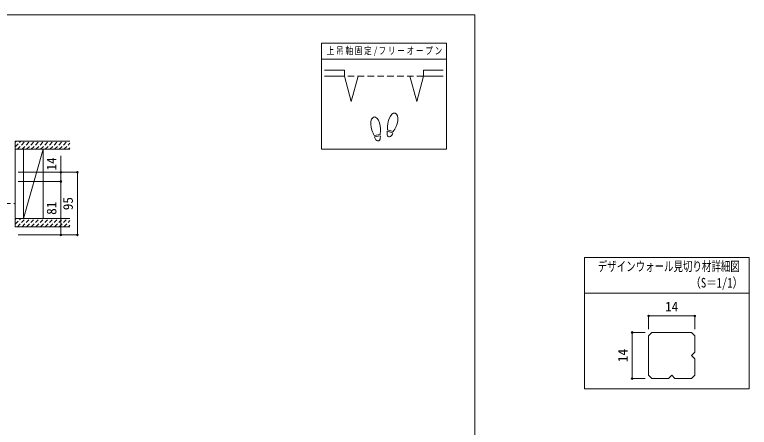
# Model space of a CAD drawing. Units: millimetres on the paper, with parts at other scales. Extents: x -197 to 281, y -138 to 137.
# Drawn here: x 58.2 to 281.1, y 11.8 to 137 of the extents above; entities that cross this region are included whole.
import ezdxf
from ezdxf.enums import TextEntityAlignment as Align

# ---------------------------------------------------------------- set-up
doc = ezdxf.new("R2010")
doc.units = ezdxf.units.MM
doc.header["$PDMODE"] = 32
doc.header["$PDSIZE"] = 0.5
for name, pattern in [('CHAIN1', [8, 5, -1, 1, -1]), ('DASHED1', [1.8, 1.2, -0.6]), ('DASHED2', [3, 2, -1])]:
    doc.linetypes.add(name, pattern=pattern)
for name, color, linetype, lineweight in [('0-0_補助線', 7, 'Continuous', 9), ('0-1_通り芯', 4, 'CHAIN1', 9), ('0-3_仕上げ', 2, 'Continuous', 9), ('0-8_戸当り', 3, 'Continuous', 9), ('0-A_文字', 3, 'Continuous', 9), ('0-B_寸法', 7, 'Continuous', 9), ('0-C_ハッチ', 4, 'DASHED1', 9), ('F-0_補助線', 7, 'Continuous', 9), ('F-4_枠', 3, 'Continuous', 9), ('F-B_寸法', 4, 'Continuous', 9)]:
    doc.layers.add(name, color=color, linetype=linetype, lineweight=lineweight)
doc.styles.add('ＭＳ ゴシック', font='')
doc.styles.get('ＭＳ ゴシック').set_extended_font_data('MS Gothic')

msp = doc.modelspace()

# ---------------------------------------------------------------- linework, layer by layer
at = {"layer": '0-0_補助線', "color": 3}
for p, q in [((231.117, 63.308), (281.117, 63.308)), ((231.117, 63.308), (231.117, 23.442)), ((231.117, 52.508), (281.117, 52.508)), ((281.117, 23.442), (231.117, 23.442))]:
    msp.add_line(p, q, dxfattribs=at)
at = {"layer": '0-1_通り芯'}
msp.add_line((-172.068, 79.65), (58.399, 79.65), dxfattribs=at)
at = {"layer": '0-3_仕上げ'}
for p, q in [((58.399, 96.15), (74.997, 96.15)), ((60.899, 75.15), (60.899, 96.15)), ((66.899, 75.15), (66.899, 96.15)), ((58.399, 75.15), (74.997, 75.15)), ((58.399, 72.65), (74.997, 72.65))]:
    msp.add_line(p, q, dxfattribs=at)
at = {"layer": '0-3_仕上げ', "color": 7}
msp.add_line((66.899, 96.15), (60.899, 75.15), dxfattribs=at)
at = {"layer": '0-3_仕上げ'}
msp.add_lwpolyline([(58.399, 72.65), (58.399, 98.65), (74.997, 98.65)], dxfattribs=at)
at = {"layer": '0-8_戸当り', "color": 2}
for p, q in [((158.266, 120.15), (152.266, 120.15)), ((158.266, 118.35), (152.266, 118.35)), ((158.266, 120.15), (158.266, 118.35)), ((160.337, 110.623), (158.266, 118.35)), ((160.337, 110.623), (162.408, 118.35)), ((178.125, 118.35), (180.196, 110.623)), ((182.266, 118.35), (180.196, 110.623)), ((182.266, 120.15), (182.266, 118.35)), ((182.266, 120.15), (188.266, 120.15)), ((182.266, 118.35), (188.266, 118.35))]:
    msp.add_line(p, q, dxfattribs=at)
at = {"layer": '0-8_戸当り', "color": 7, "linetype": 'DASHED2'}
msp.add_line((182.266, 118.35), (158.266, 118.35), dxfattribs=at)
at = {"layer": '0-8_戸当り'}
for p, q in [((169.071, 100.676), (167.342, 100.371)), ((172.965, 101.141), (171.269, 101.596)), ((173.074, 101.547), (171.378, 102.001)), ((169.144, 100.262), (167.415, 99.957))]:
    msp.add_line(p, q, dxfattribs=at)
for centre, major_axis, ratio, start_param, end_param in [((172.923, 104.376), (0.729, 2.72), 0.5, 4.3405914, 8.2257792), ((167.739, 103.175), (-0.489, 2.773), 0.5, 4.3405914, 8.2257792), ((172.902, 104.298), (0.883, 3.296), 0.4, 1.8506333, 2.4428768), ((172.902, 104.298), (0.883, 3.296), 0.4, 3.8403085, 4.432552), ((167.753, 103.096), (-0.593, 3.361), 0.4, 1.8506333, 2.4428768), ((167.753, 103.096), (-0.593, 3.361), 0.4, 3.8403085, 4.432552), ((172.117, 101.368), (0.379, 1.413), 0.6, 1.5707963, 4.712389), ((168.28, 100.11), (-0.254, 1.441), 0.6, 1.5707963, 4.712389)]:
    msp.add_ellipse(centre, major_axis=major_axis, ratio=ratio, start_param=start_param, end_param=end_param, dxfattribs=at)
at = {"layer": '0-A_文字'}
for p, q in [((151.266, 128.333), (151.266, 96.133)), ((189.266, 128.333), (151.266, 128.333)), ((189.266, 123.533), (151.266, 123.533)), ((281.117, 23.442), (281.117, 63.308))]:
    msp.add_line(p, q, dxfattribs=at)
msp.add_lwpolyline([(189.266, 128.333), (189.266, 96.133), (151.266, 96.133)], dxfattribs=at)
at = {"layer": '0-B_寸法', "color": 4}
for p, q in [((72.242, 94.111), (72.242, 86.35)), ((72.242, 89.15), (59.238, 89.15)), ((77.242, 89.15), (72.242, 89.15)), ((77.242, 89.15), (77.242, 70.15)), ((72.242, 86.35), (59.238, 86.35)), ((72.242, 86.35), (72.242, 70.15)), ((72.242, 70.15), (59.238, 70.15)), ((77.242, 70.15), (72.242, 70.15))]:
    msp.add_line(p, q, dxfattribs=at)
at = {"layer": '0-B_寸法'}
for p in [(72.242, 89.15), (77.242, 89.15), (72.242, 86.35), (72.242, 70.15), (77.242, 70.15)]:
    msp.add_point(p, dxfattribs=at)
at = {"layer": '0-C_ハッチ'}
for p, q in [((58.399, 96.935), (60.113, 98.65)), ((58.399, 98.35), (58.699, 98.65)), ((59.027, 96.15), (61.527, 98.65)), ((60.442, 96.15), (62.942, 98.65)), ((61.856, 96.15), (64.356, 98.65)), ((63.27, 96.15), (65.77, 98.65)), ((64.684, 96.15), (67.184, 98.65)), ((66.098, 96.15), (68.598, 98.65)), ((67.513, 96.15), (70.013, 98.65)), ((68.927, 96.15), (71.427, 98.65)), ((70.341, 96.15), (72.841, 98.65)), ((71.755, 96.15), (74.255, 98.65)), ((73.17, 96.15), (74.997, 97.978)), ((74.584, 96.15), (74.997, 96.564)), ((58.399, 73.435), (60.113, 75.15)), ((58.399, 74.85), (58.699, 75.15)), ((59.027, 72.65), (61.527, 75.15)), ((60.442, 72.65), (62.942, 75.15)), ((61.856, 72.65), (64.356, 75.15)), ((63.27, 72.65), (65.77, 75.15)), ((64.684, 72.65), (67.184, 75.15)), ((66.098, 72.65), (68.598, 75.15)), ((67.513, 72.65), (70.013, 75.15)), ((68.927, 72.65), (71.427, 75.15)), ((70.341, 72.65), (72.841, 75.15)), ((71.755, 72.65), (74.255, 75.15)), ((73.17, 72.65), (74.997, 74.478)), ((74.584, 72.65), (74.997, 73.064))]:
    msp.add_line(p, q, dxfattribs=at)
at = {"layer": 'F-0_補助線', "color": 3, "lineweight": 18}
msp.add_lwpolyline([(-197.2, 137), (197.8, 137), (197.8, -138), (-197.2, -138)], close=True, dxfattribs=at)
at = {"layer": 'F-4_枠'}
for points in [[(251.566, 40.54), (250.566, 39.54), (250.566, 27.54)], [(263.566, 33.54), (264.566, 34.54), (264.566, 39.54), (263.566, 40.54), (251.566, 40.54)], [(257.566, 27.54), (258.566, 26.54), (263.566, 26.54), (264.566, 27.54), (264.566, 32.54), (263.566, 33.54)], [(250.566, 27.54), (251.566, 26.54), (256.566, 26.54), (257.566, 27.54)]]:
    msp.add_lwpolyline(points, dxfattribs=at)
at = {"layer": 'F-B_寸法'}
for p, q in [((250.566, 45.54), (264.566, 45.54)), ((250.566, 45.54), (250.566, 41.54)), ((264.566, 45.54), (264.566, 41.54)), ((245.566, 26.54), (245.566, 40.54)), ((245.566, 40.54), (249.566, 40.54)), ((245.566, 26.54), (249.566, 26.54))]:
    msp.add_line(p, q, dxfattribs=at)
at = {"layer": 'F-B_寸法', "color": 7}
for p in [(250.566, 45.54), (264.566, 45.54), (245.566, 40.54), (245.566, 26.54)]:
    msp.add_point(p, dxfattribs=at)

# ---------------------------------------------------------------- texts
at = {"layer": '0-0_補助線', "style": 'ＭＳ ゴシック'}
for s, width, p in [('デザインウォール見切り材詳細図', 0.7, (235.117, 58.281)), ('（S＝1/1）', 0.8, (263.233, 53.295))]:
    msp.add_text(s, height=2.933, dxfattribs=dict(at, width=width)).set_placement(p, align=Align.BOTTOM_LEFT)
at = {"layer": '0-A_文字', "color": 7, "insert": (152.891, 124.433), "char_height": 2.199, "attachment_point": 7, "style": 'ＭＳ ゴシック'}
msp.add_mtext('\\T1.23;\\W0.75;上吊軸固定/フリーオープン', dxfattribs=at)
at = {"layer": '0-B_寸法', "style": 'ＭＳ ゴシック'}
for s, p in [('14', (71.742, 89.705)), ('95', (76.742, 77.65)), ('81', (71.742, 76.25))]:
    msp.add_text(s, height=2.933, rotation=90, dxfattribs=at).set_placement(p, align=Align.BOTTOM_LEFT)
at = {"layer": 'F-B_寸法', "color": 7, "style": 'ＭＳ ゴシック'}
msp.add_text('14', height=2.933, dxfattribs=at).set_placement((255.566, 46.04), align=Align.BOTTOM_LEFT)
msp.add_text('14', height=2.933, rotation=90, dxfattribs=at).set_placement((245.066, 31.54), align=Align.BOTTOM_LEFT)

doc.saveas('drawing.dxf')
